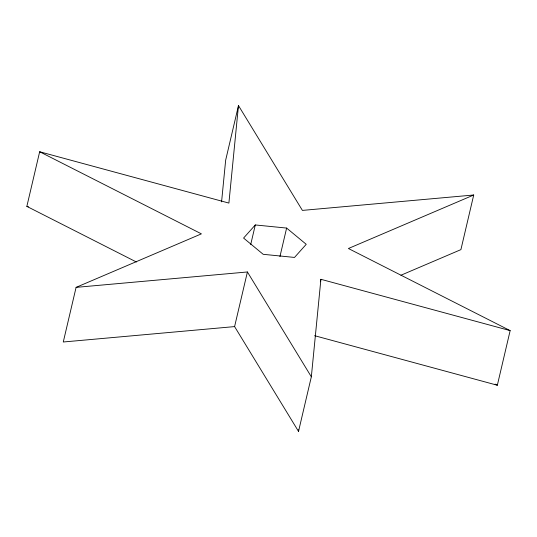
<?xml version="1.0" encoding="UTF-8"?>
<svg xmlns="http://www.w3.org/2000/svg" width="537" height="537" viewBox="0 0 537 537"><rect width="100%" height="100%" fill="white"/><g stroke="black" fill="none" stroke-linecap="round" stroke-linejoin="round"><path stroke-width="0.81" d="M221.573 201.872L225.661 160.201L238.475 105.581L302.405 210.403L473.721 195.005L460.907 249.631L400.944 275.233M238.475 105.581L228.896 203.08L39.664 151.756L26.85 206.383L136.411 262.002M234.595 326.597L63.279 341.995L76.093 287.369L247.409 271.97L234.595 326.597L298.525 431.419L298.686 429.754M298.525 431.419L311.339 376.799L320.911 279.3L510.15 330.617L497.336 385.244L314.575 335.679M250.712 244.516L255.297 224.949L286.624 228.071L306.231 244.308L294.511 257.431L263.19 254.31L243.583 238.066L255.297 224.949M279.931 256.605L286.624 228.071M320.341 281.744L320.911 279.3M76.093 287.369L201.402 233.863L39.664 151.756M473.721 195.005L348.412 248.51L510.15 330.617M26.85 206.383L28.468 206.826M495.101 384.103L497.336 385.244M247.409 271.97L311.339 376.799"/></g></svg>
